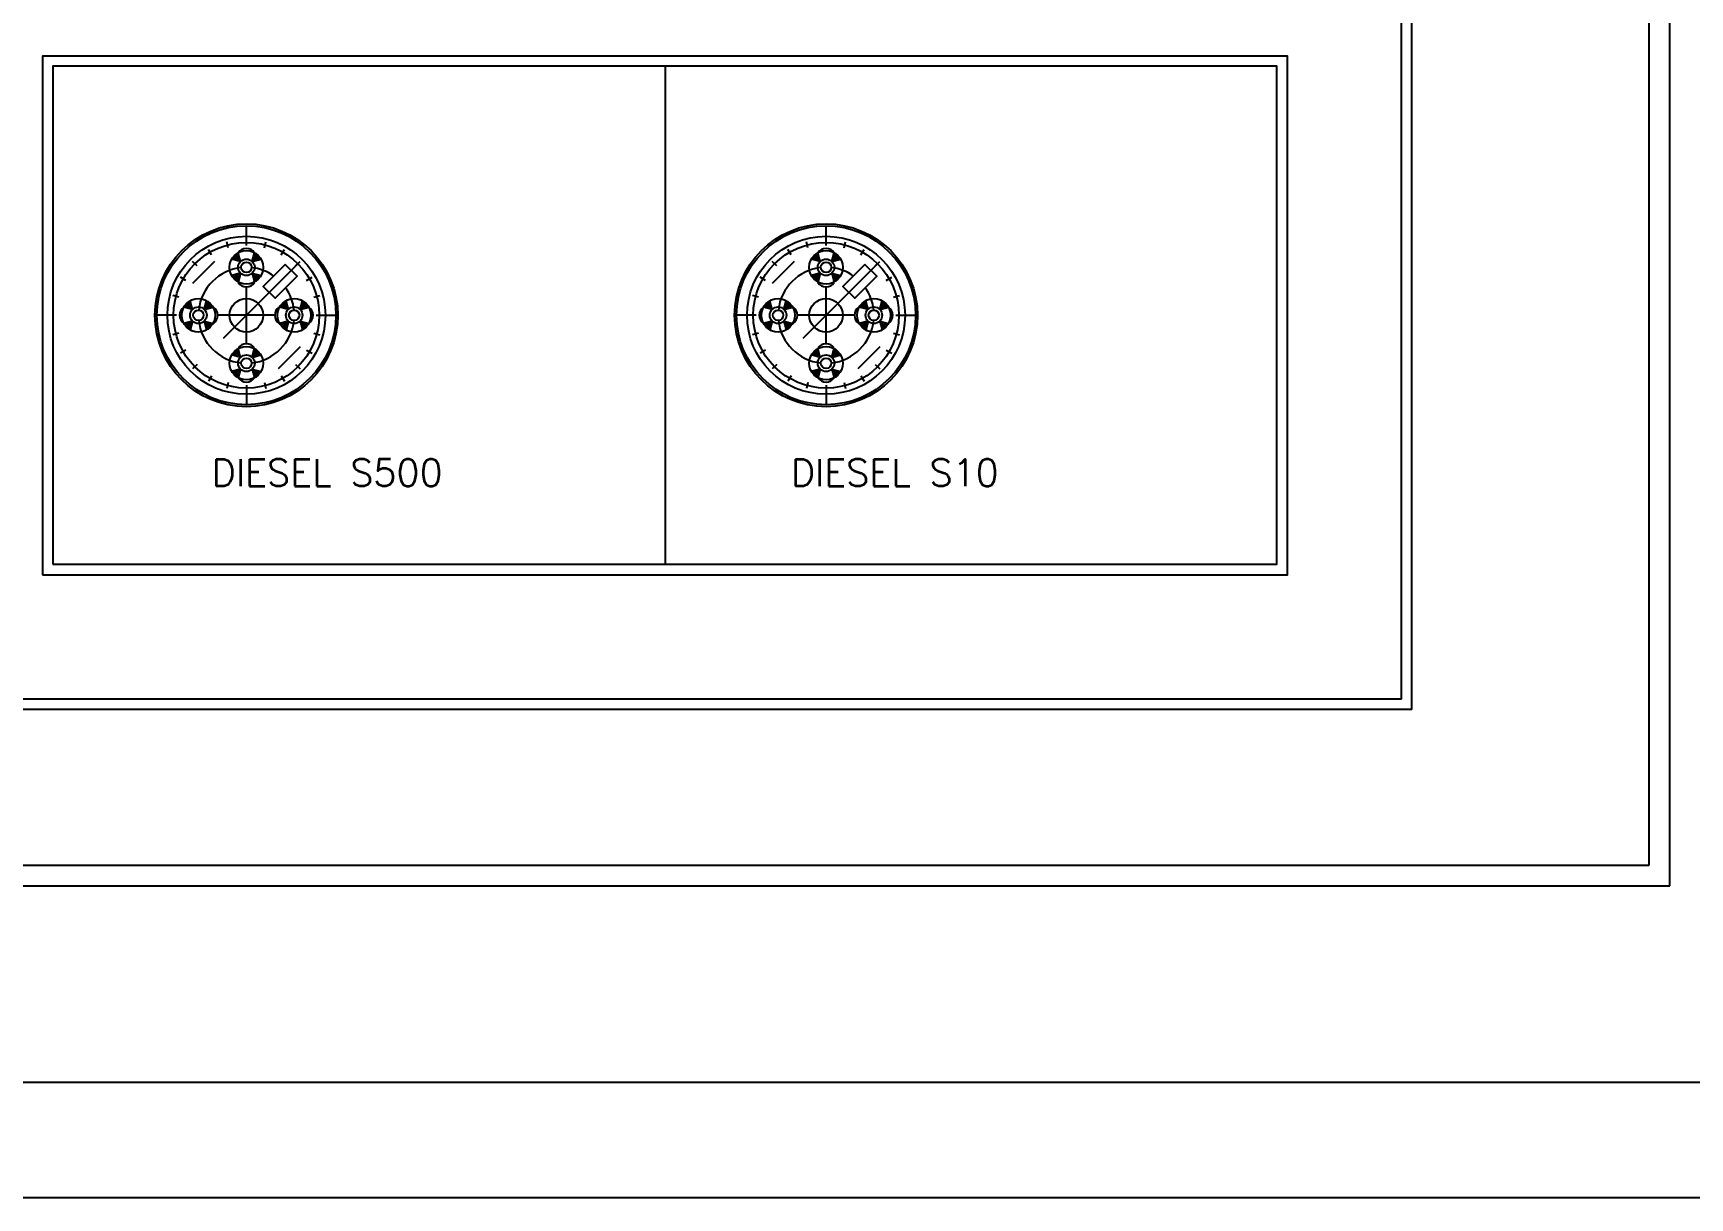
# Model space of a CAD drawing. Header units: millimetres. Extents: x 1111 to 1959, y -391 to -319.
# Drawn here: x 1556.54 to 1567.32, y -390.89 to -383.31 of the extents above; entities that cross this region are included whole.
import ezdxf

# ---------------------------------------------------------------- set-up
doc = ezdxf.new("R2010")
doc.units = ezdxf.units.MM
for name, color, linetype in [('08', 8, 'Continuous'), ('AF', 5, 'Continuous'), ('CERCAD-1', 1, 'Continuous'), ('CERCAD-2', 7, 'Continuous'), ('CONEXAO_ESGOTO', 6, 'Continuous')]:
    doc.layers.add(name, color=color, linetype=linetype)
doc.styles.add('ROMANS', font='romans')

msp = doc.modelspace()

# ---------------------------------------------------------------- linework, layer by layer
at = {"layer": '08'}
for p, q in [((1565.448, -387.646), (1565.448, -378.196)), ((1565.516, -387.713), (1565.516, -378.196)), ((1560.656, -383.528), (1560.656, -386.768)), ((1557.932, -384.694), (1557.932, -384.566)), ((1561.704, -384.694), (1561.704, -384.566)), ((1557.705, -384.755), (1557.685, -384.72)), ((1557.814, -384.71), (1557.804, -384.671)), ((1557.893, -384.798), (1557.878, -384.741)), ((1557.932, -384.694), (1557.932, -384.654)), ((1557.97, -384.798), (1557.985, -384.741)), ((1558.049, -384.71), (1558.059, -384.671)), ((1558.158, -384.755), (1558.179, -384.72)), ((1561.477, -384.755), (1561.456, -384.72)), ((1561.586, -384.71), (1561.576, -384.671)), ((1561.665, -384.798), (1561.65, -384.741)), ((1561.704, -384.694), (1561.704, -384.654)), ((1561.742, -384.798), (1561.757, -384.741)), ((1561.821, -384.71), (1561.831, -384.671)), ((1561.93, -384.755), (1561.951, -384.72)), ((1557.611, -384.827), (1557.582, -384.799)), ((1557.725, -384.799), (1557.582, -384.942)), ((1557.783, -385.297), (1558.267, -384.813)), ((1557.893, -384.798), (1557.836, -384.783)), ((1557.97, -384.798), (1558.027, -384.783)), ((1558.252, -384.827), (1558.281, -384.799)), ((1561.383, -384.827), (1561.354, -384.799)), ((1561.497, -384.799), (1561.354, -384.942)), ((1561.555, -385.297), (1562.039, -384.813)), ((1561.665, -384.798), (1561.608, -384.783)), ((1561.742, -384.798), (1561.799, -384.783)), ((1562.024, -384.827), (1562.053, -384.799)), ((1557.539, -384.921), (1557.504, -384.901)), ((1557.893, -384.874), (1557.836, -384.89)), ((1557.893, -384.874), (1557.878, -384.932)), ((1557.932, -385.333), (1557.932, -384.963)), ((1557.97, -384.874), (1558.027, -384.89)), ((1557.97, -384.874), (1557.985, -384.932)), ((1558.324, -384.921), (1558.359, -384.901)), ((1561.311, -384.921), (1561.276, -384.901)), ((1561.665, -384.874), (1561.608, -384.89)), ((1561.665, -384.874), (1561.65, -384.932)), ((1561.704, -385.333), (1561.704, -384.963)), ((1561.742, -384.874), (1561.799, -384.89)), ((1561.742, -384.874), (1561.757, -384.932)), ((1562.096, -384.921), (1562.131, -384.901)), ((1557.493, -385.031), (1557.454, -385.02)), ((1557.582, -385.11), (1557.566, -385.053)), ((1557.658, -385.11), (1557.673, -385.053)), ((1558.205, -385.11), (1558.19, -385.053)), ((1558.282, -385.11), (1558.297, -385.053)), ((1558.37, -385.031), (1558.409, -385.02)), ((1561.265, -385.031), (1561.226, -385.02)), ((1561.354, -385.11), (1561.338, -385.053)), ((1561.43, -385.11), (1561.445, -385.053)), ((1561.977, -385.11), (1561.962, -385.053)), ((1562.054, -385.11), (1562.069, -385.053)), ((1562.142, -385.031), (1562.181, -385.02)), ((1557.478, -385.148), (1557.35, -385.148)), ((1557.478, -385.148), (1557.437, -385.148)), ((1557.582, -385.11), (1557.524, -385.095)), ((1557.582, -385.186), (1557.524, -385.202)), ((1557.582, -385.186), (1557.566, -385.243)), ((1557.658, -385.11), (1557.715, -385.095)), ((1557.658, -385.186), (1557.715, -385.202)), ((1557.658, -385.186), (1557.673, -385.243)), ((1558.117, -385.148), (1557.746, -385.148)), ((1558.205, -385.11), (1558.148, -385.095)), ((1558.205, -385.186), (1558.148, -385.202)), ((1558.205, -385.186), (1558.19, -385.243)), ((1558.282, -385.11), (1558.339, -385.095)), ((1558.282, -385.186), (1558.339, -385.202)), ((1558.282, -385.186), (1558.297, -385.243)), ((1558.385, -385.148), (1558.426, -385.148)), ((1558.385, -385.148), (1558.513, -385.148)), ((1561.25, -385.148), (1561.122, -385.148)), ((1561.25, -385.148), (1561.209, -385.148)), ((1561.354, -385.11), (1561.296, -385.095)), ((1561.354, -385.186), (1561.296, -385.202)), ((1561.354, -385.186), (1561.338, -385.243)), ((1561.43, -385.11), (1561.487, -385.095)), ((1561.43, -385.186), (1561.487, -385.202)), ((1561.43, -385.186), (1561.445, -385.243)), ((1561.889, -385.148), (1561.518, -385.148)), ((1561.977, -385.11), (1561.92, -385.095)), ((1561.977, -385.186), (1561.92, -385.202)), ((1561.977, -385.186), (1561.962, -385.243)), ((1562.054, -385.11), (1562.111, -385.095)), ((1562.054, -385.186), (1562.111, -385.202)), ((1562.054, -385.186), (1562.069, -385.243)), ((1562.157, -385.148), (1562.198, -385.148)), ((1562.157, -385.148), (1562.285, -385.148)), ((1557.493, -385.265), (1557.454, -385.276)), ((1558.37, -385.265), (1558.409, -385.276)), ((1561.265, -385.265), (1561.226, -385.276)), ((1562.142, -385.265), (1562.181, -385.276)), ((1557.539, -385.375), (1557.504, -385.395)), ((1557.893, -385.422), (1557.878, -385.365)), ((1557.97, -385.422), (1557.985, -385.365)), ((1558.281, -385.354), (1558.138, -385.497)), ((1558.324, -385.375), (1558.359, -385.395)), ((1561.311, -385.375), (1561.276, -385.395)), ((1561.665, -385.422), (1561.65, -385.365)), ((1561.742, -385.422), (1561.757, -385.365)), ((1562.053, -385.354), (1561.91, -385.497)), ((1562.096, -385.375), (1562.131, -385.395)), ((1557.611, -385.469), (1557.582, -385.497)), ((1557.893, -385.422), (1557.836, -385.406)), ((1557.893, -385.498), (1557.836, -385.513)), ((1557.893, -385.498), (1557.878, -385.555)), ((1557.97, -385.422), (1558.027, -385.406)), ((1557.97, -385.498), (1558.027, -385.513)), ((1557.97, -385.498), (1557.985, -385.555)), ((1558.252, -385.469), (1558.281, -385.497)), ((1561.383, -385.469), (1561.354, -385.497)), ((1561.665, -385.422), (1561.608, -385.406)), ((1561.665, -385.498), (1561.608, -385.513)), ((1561.665, -385.498), (1561.65, -385.555)), ((1561.742, -385.422), (1561.799, -385.406)), ((1561.742, -385.498), (1561.799, -385.513)), ((1561.742, -385.498), (1561.757, -385.555)), ((1562.024, -385.469), (1562.053, -385.497)), ((1557.705, -385.541), (1557.685, -385.576)), ((1557.814, -385.586), (1557.804, -385.625)), ((1557.932, -385.602), (1557.932, -385.642)), ((1557.932, -385.602), (1557.932, -385.73)), ((1558.049, -385.586), (1558.059, -385.625)), ((1558.158, -385.541), (1558.179, -385.576)), ((1561.477, -385.541), (1561.456, -385.576)), ((1561.586, -385.586), (1561.576, -385.625)), ((1561.704, -385.602), (1561.704, -385.642)), ((1561.704, -385.602), (1561.704, -385.73)), ((1561.821, -385.586), (1561.831, -385.625)), ((1561.93, -385.541), (1561.951, -385.576)), ((1565.448, -387.646), (1555.863, -387.646)), ((1565.516, -387.713), (1555.796, -387.713))]:
    msp.add_line(p, q, dxfattribs=at)
for points in [[(1556.606, -386.836), (1564.706, -386.836), (1564.706, -383.461), (1556.606, -383.461)], [(1556.673, -386.768), (1564.638, -386.768), (1564.638, -383.528), (1556.673, -383.528)], [(1558.185, -384.818), (1558.042, -384.961), (1558.119, -385.037), (1558.262, -384.894)], [(1561.957, -384.818), (1561.814, -384.961), (1561.891, -385.037), (1562.034, -384.894)]]:
    msp.add_lwpolyline(points, close=True, dxfattribs=at)
for centre, radius in [((1557.932, -385.148), 0.595), ((1557.932, -385.148), 0.582), ((1557.932, -385.148), 0.514), ((1561.704, -385.148), 0.595), ((1561.704, -385.148), 0.582), ((1561.704, -385.148), 0.514), ((1557.932, -385.148), 0.474), ((1557.932, -384.836), 0.109), ((1561.704, -385.148), 0.474), ((1561.704, -384.836), 0.109), ((1557.932, -384.836), 0.054), ((1557.932, -384.836), 0.0338), ((1561.704, -384.836), 0.054), ((1561.704, -384.836), 0.0338), ((1557.62, -385.148), 0.109), ((1557.932, -385.148), 0.109), ((1558.243, -385.148), 0.109), ((1561.392, -385.148), 0.109), ((1561.704, -385.148), 0.109), ((1562.015, -385.148), 0.109), ((1557.62, -385.148), 0.054), ((1557.62, -385.148), 0.0338), ((1558.243, -385.148), 0.054), ((1558.243, -385.148), 0.0338), ((1561.392, -385.148), 0.054), ((1561.392, -385.148), 0.0338), ((1562.015, -385.148), 0.054), ((1562.015, -385.148), 0.0338), ((1557.932, -385.46), 0.109), ((1561.704, -385.46), 0.109), ((1557.932, -385.46), 0.054), ((1557.932, -385.46), 0.0338), ((1561.704, -385.46), 0.054), ((1561.704, -385.46), 0.0338)]:
    msp.add_circle(centre, radius, dxfattribs=at)
for centre, radius, start, end in [((1557.932, -384.779), 0.0658, 35.6231, 144.3769), ((1561.704, -384.779), 0.0658, 35.6231, 144.3769), ((1557.932, -385.148), 0.312, 96.2039, 173.7961), ((1557.932, -385.148), 0.312, 54.9716, 83.7961), ((1561.704, -385.148), 0.312, 96.2039, 173.7961), ((1561.704, -385.148), 0.312, 54.9716, 83.7961), ((1557.932, -384.897), 0.0658, 215.6231, 324.3769), ((1557.932, -385.148), 0.312, 6.2039, 35.0284), ((1561.704, -384.897), 0.0658, 215.6231, 324.3769), ((1561.704, -385.148), 0.312, 6.2039, 35.0284), ((1557.563, -385.148), 0.0658, 125.6231, 234.3769), ((1557.932, -385.148), 0.312, 186.2039, 263.7961), ((1557.68, -385.148), 0.0658, 305.6231, 54.3769), ((1557.932, -385.148), 0.312, 276.2039, 353.7961), ((1558.183, -385.148), 0.0658, 125.6231, 234.3769), ((1558.3, -385.148), 0.0658, 305.6231, 54.3769), ((1561.335, -385.148), 0.0658, 125.6231, 234.3769), ((1561.704, -385.148), 0.312, 186.2039, 263.7961), ((1561.452, -385.148), 0.0658, 305.6231, 54.3769), ((1561.704, -385.148), 0.312, 276.2039, 353.7961), ((1561.955, -385.148), 0.0658, 125.6231, 234.3769), ((1562.072, -385.148), 0.0658, 305.6231, 54.3769), ((1557.932, -385.399), 0.0658, 35.6231, 144.3769), ((1561.704, -385.399), 0.0658, 35.6231, 144.3769), ((1557.932, -385.517), 0.0658, 215.6231, 324.3769), ((1561.704, -385.517), 0.0658, 215.6231, 324.3769)]:
    msp.add_arc(centre, radius, start, end, dxfattribs=at)
for points in [[(1557.836, -384.783), (1557.878, -384.741), (1557.893, -384.798), (1557.878, -384.741)], [(1557.836, -384.783), (1557.854, -384.759), (1557.857, -384.762), (1557.854, -384.759)], [(1557.844, -384.77), (1557.845, -384.771), (1557.854, -384.759), (1557.845, -384.771)], [(1557.854, -384.759), (1557.857, -384.762), (1557.878, -384.741), (1557.857, -384.762)], [(1557.866, -384.749), (1557.866, -384.75), (1557.854, -384.759), (1557.866, -384.75)], [(1557.866, -384.749), (1557.878, -384.741), (1557.866, -384.75), (1557.878, -384.741)], [(1557.985, -384.741), (1558.027, -384.783), (1557.97, -384.798), (1558.027, -384.783)], [(1557.985, -384.741), (1558.009, -384.759), (1558.006, -384.762), (1558.009, -384.759)], [(1557.998, -384.749), (1557.985, -384.741), (1557.997, -384.75), (1557.985, -384.741)], [(1557.998, -384.749), (1557.997, -384.75), (1558.009, -384.759), (1557.997, -384.75)], [(1558.009, -384.759), (1558.006, -384.762), (1558.027, -384.783), (1558.006, -384.762)], [(1558.019, -384.77), (1558.018, -384.771), (1558.009, -384.759), (1558.018, -384.771)], [(1561.608, -384.783), (1561.65, -384.741), (1561.665, -384.798), (1561.65, -384.741)], [(1561.608, -384.783), (1561.626, -384.759), (1561.629, -384.762), (1561.626, -384.759)], [(1561.616, -384.77), (1561.617, -384.771), (1561.626, -384.759), (1561.617, -384.771)], [(1561.626, -384.759), (1561.629, -384.762), (1561.65, -384.741), (1561.629, -384.762)], [(1561.638, -384.749), (1561.638, -384.75), (1561.626, -384.759), (1561.638, -384.75)], [(1561.638, -384.749), (1561.65, -384.741), (1561.638, -384.75), (1561.65, -384.741)], [(1561.757, -384.741), (1561.799, -384.783), (1561.742, -384.798), (1561.799, -384.783)], [(1561.757, -384.741), (1561.781, -384.759), (1561.778, -384.762), (1561.781, -384.759)], [(1561.769, -384.749), (1561.757, -384.741), (1561.769, -384.75), (1561.757, -384.741)], [(1561.769, -384.749), (1561.769, -384.75), (1561.781, -384.759), (1561.769, -384.75)], [(1561.781, -384.759), (1561.778, -384.762), (1561.799, -384.783), (1561.778, -384.762)], [(1561.791, -384.77), (1561.79, -384.771), (1561.781, -384.759), (1561.79, -384.771)], [(1557.844, -384.77), (1557.836, -384.783), (1557.845, -384.771), (1557.836, -384.783)], [(1558.019, -384.77), (1558.027, -384.783), (1558.018, -384.771), (1558.027, -384.783)], [(1561.616, -384.77), (1561.608, -384.783), (1561.617, -384.771), (1561.608, -384.783)], [(1561.791, -384.77), (1561.799, -384.783), (1561.79, -384.771), (1561.799, -384.783)], [(1557.878, -384.932), (1557.836, -384.89), (1557.893, -384.874), (1557.836, -384.89)], [(1557.854, -384.913), (1557.857, -384.911), (1557.836, -384.89), (1557.857, -384.911)], [(1557.844, -384.902), (1557.836, -384.89), (1557.845, -384.901), (1557.836, -384.89)], [(1557.844, -384.902), (1557.845, -384.901), (1557.854, -384.913), (1557.845, -384.901)], [(1557.878, -384.932), (1557.854, -384.913), (1557.857, -384.911), (1557.854, -384.913)], [(1557.866, -384.923), (1557.866, -384.922), (1557.854, -384.913), (1557.866, -384.922)], [(1557.866, -384.923), (1557.878, -384.932), (1557.866, -384.922), (1557.878, -384.932)], [(1558.027, -384.89), (1557.985, -384.932), (1557.97, -384.874), (1557.985, -384.932)], [(1558.009, -384.913), (1558.006, -384.911), (1557.985, -384.932), (1558.006, -384.911)], [(1557.998, -384.923), (1557.985, -384.932), (1557.997, -384.922), (1557.985, -384.932)], [(1557.998, -384.923), (1557.997, -384.922), (1558.009, -384.913), (1557.997, -384.922)], [(1558.027, -384.89), (1558.009, -384.913), (1558.006, -384.911), (1558.009, -384.913)], [(1558.019, -384.902), (1558.018, -384.901), (1558.009, -384.913), (1558.018, -384.901)], [(1558.019, -384.902), (1558.027, -384.89), (1558.018, -384.901), (1558.027, -384.89)], [(1561.65, -384.932), (1561.608, -384.89), (1561.665, -384.874), (1561.608, -384.89)], [(1561.626, -384.913), (1561.629, -384.911), (1561.608, -384.89), (1561.629, -384.911)], [(1561.616, -384.902), (1561.608, -384.89), (1561.617, -384.901), (1561.608, -384.89)], [(1561.616, -384.902), (1561.617, -384.901), (1561.626, -384.913), (1561.617, -384.901)], [(1561.65, -384.932), (1561.626, -384.913), (1561.629, -384.911), (1561.626, -384.913)], [(1561.638, -384.923), (1561.638, -384.922), (1561.626, -384.913), (1561.638, -384.922)], [(1561.638, -384.923), (1561.65, -384.932), (1561.638, -384.922), (1561.65, -384.932)], [(1561.799, -384.89), (1561.757, -384.932), (1561.742, -384.874), (1561.757, -384.932)], [(1561.781, -384.913), (1561.778, -384.911), (1561.757, -384.932), (1561.778, -384.911)], [(1561.769, -384.923), (1561.757, -384.932), (1561.769, -384.922), (1561.757, -384.932)], [(1561.769, -384.923), (1561.769, -384.922), (1561.781, -384.913), (1561.769, -384.922)], [(1561.799, -384.89), (1561.781, -384.913), (1561.778, -384.911), (1561.781, -384.913)], [(1561.791, -384.902), (1561.79, -384.901), (1561.781, -384.913), (1561.79, -384.901)], [(1561.791, -384.902), (1561.799, -384.89), (1561.79, -384.901), (1561.799, -384.89)], [(1557.524, -385.095), (1557.566, -385.053), (1557.582, -385.11), (1557.566, -385.053)], [(1557.524, -385.095), (1557.542, -385.071), (1557.545, -385.074), (1557.542, -385.071)], [(1557.533, -385.082), (1557.524, -385.095), (1557.534, -385.083), (1557.524, -385.095)], [(1557.533, -385.082), (1557.534, -385.083), (1557.542, -385.071), (1557.534, -385.083)], [(1557.542, -385.071), (1557.545, -385.074), (1557.566, -385.053), (1557.545, -385.074)], [(1557.554, -385.061), (1557.555, -385.062), (1557.542, -385.071), (1557.555, -385.062)], [(1557.554, -385.061), (1557.566, -385.053), (1557.555, -385.062), (1557.566, -385.053)], [(1557.673, -385.053), (1557.715, -385.095), (1557.658, -385.11), (1557.715, -385.095)], [(1557.673, -385.053), (1557.697, -385.071), (1557.694, -385.074), (1557.697, -385.071)], [(1557.686, -385.061), (1557.673, -385.053), (1557.685, -385.062), (1557.673, -385.053)], [(1557.686, -385.061), (1557.685, -385.062), (1557.697, -385.071), (1557.685, -385.062)], [(1557.697, -385.071), (1557.694, -385.074), (1557.715, -385.095), (1557.694, -385.074)], [(1557.707, -385.082), (1557.706, -385.083), (1557.697, -385.071), (1557.706, -385.083)], [(1557.707, -385.082), (1557.715, -385.095), (1557.706, -385.083), (1557.715, -385.095)], [(1558.148, -385.095), (1558.19, -385.053), (1558.205, -385.11), (1558.19, -385.053)], [(1558.148, -385.095), (1558.166, -385.071), (1558.169, -385.074), (1558.166, -385.071)], [(1558.156, -385.082), (1558.148, -385.095), (1558.157, -385.083), (1558.148, -385.095)], [(1558.156, -385.082), (1558.157, -385.083), (1558.166, -385.071), (1558.157, -385.083)], [(1558.166, -385.071), (1558.169, -385.074), (1558.19, -385.053), (1558.169, -385.074)], [(1558.177, -385.061), (1558.178, -385.062), (1558.166, -385.071), (1558.178, -385.062)], [(1558.177, -385.061), (1558.19, -385.053), (1558.178, -385.062), (1558.19, -385.053)], [(1558.297, -385.053), (1558.339, -385.095), (1558.282, -385.11), (1558.339, -385.095)], [(1558.297, -385.053), (1558.321, -385.071), (1558.318, -385.074), (1558.321, -385.071)], [(1558.309, -385.061), (1558.297, -385.053), (1558.309, -385.062), (1558.297, -385.053)], [(1558.309, -385.061), (1558.309, -385.062), (1558.321, -385.071), (1558.309, -385.062)], [(1558.321, -385.071), (1558.318, -385.074), (1558.339, -385.095), (1558.318, -385.074)], [(1558.331, -385.082), (1558.33, -385.083), (1558.321, -385.071), (1558.33, -385.083)], [(1558.331, -385.082), (1558.339, -385.095), (1558.33, -385.083), (1558.339, -385.095)], [(1561.296, -385.095), (1561.338, -385.053), (1561.354, -385.11), (1561.338, -385.053)], [(1561.296, -385.095), (1561.314, -385.071), (1561.317, -385.074), (1561.314, -385.071)], [(1561.304, -385.082), (1561.296, -385.095), (1561.305, -385.083), (1561.296, -385.095)], [(1561.304, -385.082), (1561.305, -385.083), (1561.314, -385.071), (1561.305, -385.083)], [(1561.314, -385.071), (1561.317, -385.074), (1561.338, -385.053), (1561.317, -385.074)], [(1561.326, -385.061), (1561.326, -385.062), (1561.314, -385.071), (1561.326, -385.062)], [(1561.326, -385.061), (1561.338, -385.053), (1561.326, -385.062), (1561.338, -385.053)], [(1561.445, -385.053), (1561.487, -385.095), (1561.43, -385.11), (1561.487, -385.095)], [(1561.445, -385.053), (1561.469, -385.071), (1561.466, -385.074), (1561.469, -385.071)], [(1561.458, -385.061), (1561.445, -385.053), (1561.457, -385.062), (1561.445, -385.053)], [(1561.458, -385.061), (1561.457, -385.062), (1561.469, -385.071), (1561.457, -385.062)], [(1561.469, -385.071), (1561.466, -385.074), (1561.487, -385.095), (1561.466, -385.074)], [(1561.479, -385.082), (1561.478, -385.083), (1561.469, -385.071), (1561.478, -385.083)], [(1561.479, -385.082), (1561.487, -385.095), (1561.478, -385.083), (1561.487, -385.095)], [(1561.92, -385.095), (1561.962, -385.053), (1561.977, -385.11), (1561.962, -385.053)], [(1561.92, -385.095), (1561.938, -385.071), (1561.941, -385.074), (1561.938, -385.071)], [(1561.928, -385.082), (1561.92, -385.095), (1561.929, -385.083), (1561.92, -385.095)], [(1561.928, -385.082), (1561.929, -385.083), (1561.938, -385.071), (1561.929, -385.083)], [(1561.938, -385.071), (1561.941, -385.074), (1561.962, -385.053), (1561.941, -385.074)], [(1561.949, -385.061), (1561.95, -385.062), (1561.938, -385.071), (1561.95, -385.062)], [(1561.949, -385.061), (1561.962, -385.053), (1561.95, -385.062), (1561.962, -385.053)], [(1562.069, -385.053), (1562.111, -385.095), (1562.054, -385.11), (1562.111, -385.095)], [(1562.069, -385.053), (1562.093, -385.071), (1562.09, -385.074), (1562.093, -385.071)], [(1562.081, -385.061), (1562.069, -385.053), (1562.081, -385.062), (1562.069, -385.053)], [(1562.081, -385.061), (1562.081, -385.062), (1562.093, -385.071), (1562.081, -385.062)], [(1562.093, -385.071), (1562.09, -385.074), (1562.111, -385.095), (1562.09, -385.074)], [(1562.103, -385.082), (1562.102, -385.083), (1562.093, -385.071), (1562.102, -385.083)], [(1562.103, -385.082), (1562.111, -385.095), (1562.102, -385.083), (1562.111, -385.095)], [(1557.566, -385.243), (1557.524, -385.202), (1557.582, -385.186), (1557.524, -385.202)], [(1557.715, -385.202), (1557.673, -385.243), (1557.658, -385.186), (1557.673, -385.243)], [(1558.19, -385.243), (1558.148, -385.202), (1558.205, -385.186), (1558.148, -385.202)], [(1558.339, -385.202), (1558.297, -385.243), (1558.282, -385.186), (1558.297, -385.243)], [(1561.338, -385.243), (1561.296, -385.202), (1561.354, -385.186), (1561.296, -385.202)], [(1561.487, -385.202), (1561.445, -385.243), (1561.43, -385.186), (1561.445, -385.243)], [(1561.962, -385.243), (1561.92, -385.202), (1561.977, -385.186), (1561.92, -385.202)], [(1562.111, -385.202), (1562.069, -385.243), (1562.054, -385.186), (1562.069, -385.243)], [(1557.542, -385.225), (1557.545, -385.222), (1557.524, -385.202), (1557.545, -385.222)], [(1557.533, -385.214), (1557.524, -385.202), (1557.534, -385.213), (1557.524, -385.202)], [(1557.533, -385.214), (1557.534, -385.213), (1557.542, -385.225), (1557.534, -385.213)], [(1557.566, -385.243), (1557.542, -385.225), (1557.545, -385.222), (1557.542, -385.225)], [(1557.554, -385.235), (1557.555, -385.234), (1557.542, -385.225), (1557.555, -385.234)], [(1557.554, -385.235), (1557.566, -385.243), (1557.555, -385.234), (1557.566, -385.243)], [(1557.697, -385.225), (1557.694, -385.222), (1557.673, -385.243), (1557.694, -385.222)], [(1557.686, -385.235), (1557.673, -385.243), (1557.685, -385.234), (1557.673, -385.243)], [(1557.686, -385.235), (1557.685, -385.234), (1557.697, -385.225), (1557.685, -385.234)], [(1557.715, -385.202), (1557.697, -385.225), (1557.694, -385.222), (1557.697, -385.225)], [(1557.707, -385.214), (1557.706, -385.213), (1557.697, -385.225), (1557.706, -385.213)], [(1557.707, -385.214), (1557.715, -385.202), (1557.706, -385.213), (1557.715, -385.202)], [(1558.166, -385.225), (1558.169, -385.222), (1558.148, -385.202), (1558.169, -385.222)], [(1558.156, -385.214), (1558.148, -385.202), (1558.157, -385.213), (1558.148, -385.202)], [(1558.156, -385.214), (1558.157, -385.213), (1558.166, -385.225), (1558.157, -385.213)], [(1558.19, -385.243), (1558.166, -385.225), (1558.169, -385.222), (1558.166, -385.225)], [(1558.177, -385.235), (1558.178, -385.234), (1558.166, -385.225), (1558.178, -385.234)], [(1558.177, -385.235), (1558.19, -385.243), (1558.178, -385.234), (1558.19, -385.243)], [(1558.321, -385.225), (1558.318, -385.222), (1558.297, -385.243), (1558.318, -385.222)], [(1558.309, -385.235), (1558.297, -385.243), (1558.309, -385.234), (1558.297, -385.243)], [(1558.309, -385.235), (1558.309, -385.234), (1558.321, -385.225), (1558.309, -385.234)], [(1558.339, -385.202), (1558.321, -385.225), (1558.318, -385.222), (1558.321, -385.225)], [(1558.331, -385.214), (1558.33, -385.213), (1558.321, -385.225), (1558.33, -385.213)], [(1558.331, -385.214), (1558.339, -385.202), (1558.33, -385.213), (1558.339, -385.202)], [(1561.314, -385.225), (1561.317, -385.222), (1561.296, -385.202), (1561.317, -385.222)], [(1561.304, -385.214), (1561.296, -385.202), (1561.305, -385.213), (1561.296, -385.202)], [(1561.304, -385.214), (1561.305, -385.213), (1561.314, -385.225), (1561.305, -385.213)], [(1561.338, -385.243), (1561.314, -385.225), (1561.317, -385.222), (1561.314, -385.225)], [(1561.326, -385.235), (1561.326, -385.234), (1561.314, -385.225), (1561.326, -385.234)], [(1561.326, -385.235), (1561.338, -385.243), (1561.326, -385.234), (1561.338, -385.243)], [(1561.469, -385.225), (1561.466, -385.222), (1561.445, -385.243), (1561.466, -385.222)], [(1561.458, -385.235), (1561.445, -385.243), (1561.457, -385.234), (1561.445, -385.243)], [(1561.458, -385.235), (1561.457, -385.234), (1561.469, -385.225), (1561.457, -385.234)], [(1561.487, -385.202), (1561.469, -385.225), (1561.466, -385.222), (1561.469, -385.225)], [(1561.479, -385.214), (1561.478, -385.213), (1561.469, -385.225), (1561.478, -385.213)], [(1561.479, -385.214), (1561.487, -385.202), (1561.478, -385.213), (1561.487, -385.202)], [(1561.938, -385.225), (1561.941, -385.222), (1561.92, -385.202), (1561.941, -385.222)], [(1561.928, -385.214), (1561.92, -385.202), (1561.929, -385.213), (1561.92, -385.202)], [(1561.928, -385.214), (1561.929, -385.213), (1561.938, -385.225), (1561.929, -385.213)], [(1561.962, -385.243), (1561.938, -385.225), (1561.941, -385.222), (1561.938, -385.225)], [(1561.949, -385.235), (1561.95, -385.234), (1561.938, -385.225), (1561.95, -385.234)], [(1561.949, -385.235), (1561.962, -385.243), (1561.95, -385.234), (1561.962, -385.243)], [(1562.093, -385.225), (1562.09, -385.222), (1562.069, -385.243), (1562.09, -385.222)], [(1562.081, -385.235), (1562.069, -385.243), (1562.081, -385.234), (1562.069, -385.243)], [(1562.081, -385.235), (1562.081, -385.234), (1562.093, -385.225), (1562.081, -385.234)], [(1562.111, -385.202), (1562.093, -385.225), (1562.09, -385.222), (1562.093, -385.225)], [(1562.103, -385.214), (1562.102, -385.213), (1562.093, -385.225), (1562.102, -385.213)], [(1562.103, -385.214), (1562.111, -385.202), (1562.102, -385.213), (1562.111, -385.202)], [(1557.836, -385.406), (1557.878, -385.365), (1557.893, -385.422), (1557.878, -385.365)], [(1557.836, -385.406), (1557.854, -385.383), (1557.857, -385.385), (1557.854, -385.383)], [(1557.844, -385.394), (1557.836, -385.406), (1557.845, -385.395), (1557.836, -385.406)], [(1557.844, -385.394), (1557.845, -385.395), (1557.854, -385.383), (1557.845, -385.395)], [(1557.854, -385.383), (1557.857, -385.385), (1557.878, -385.365), (1557.857, -385.385)], [(1557.866, -385.373), (1557.866, -385.374), (1557.854, -385.383), (1557.866, -385.374)], [(1557.866, -385.373), (1557.878, -385.365), (1557.866, -385.374), (1557.878, -385.365)], [(1557.985, -385.365), (1558.027, -385.406), (1557.97, -385.422), (1558.027, -385.406)], [(1557.985, -385.365), (1558.009, -385.383), (1558.006, -385.385), (1558.009, -385.383)], [(1557.998, -385.373), (1557.985, -385.365), (1557.997, -385.374), (1557.985, -385.365)], [(1557.998, -385.373), (1557.997, -385.374), (1558.009, -385.383), (1557.997, -385.374)], [(1558.009, -385.383), (1558.006, -385.385), (1558.027, -385.406), (1558.006, -385.385)], [(1558.019, -385.394), (1558.018, -385.395), (1558.009, -385.383), (1558.018, -385.395)], [(1558.019, -385.394), (1558.027, -385.406), (1558.018, -385.395), (1558.027, -385.406)], [(1561.608, -385.406), (1561.65, -385.365), (1561.665, -385.422), (1561.65, -385.365)], [(1561.608, -385.406), (1561.626, -385.383), (1561.629, -385.385), (1561.626, -385.383)], [(1561.616, -385.394), (1561.608, -385.406), (1561.617, -385.395), (1561.608, -385.406)], [(1561.616, -385.394), (1561.617, -385.395), (1561.626, -385.383), (1561.617, -385.395)], [(1561.626, -385.383), (1561.629, -385.385), (1561.65, -385.365), (1561.629, -385.385)], [(1561.638, -385.373), (1561.638, -385.374), (1561.626, -385.383), (1561.638, -385.374)], [(1561.638, -385.373), (1561.65, -385.365), (1561.638, -385.374), (1561.65, -385.365)], [(1561.757, -385.365), (1561.799, -385.406), (1561.742, -385.422), (1561.799, -385.406)], [(1561.757, -385.365), (1561.781, -385.383), (1561.778, -385.385), (1561.781, -385.383)], [(1561.769, -385.373), (1561.757, -385.365), (1561.769, -385.374), (1561.757, -385.365)], [(1561.769, -385.373), (1561.769, -385.374), (1561.781, -385.383), (1561.769, -385.374)], [(1561.781, -385.383), (1561.778, -385.385), (1561.799, -385.406), (1561.778, -385.385)], [(1561.791, -385.394), (1561.79, -385.395), (1561.781, -385.383), (1561.79, -385.395)], [(1561.791, -385.394), (1561.799, -385.406), (1561.79, -385.395), (1561.799, -385.406)], [(1557.878, -385.555), (1557.836, -385.513), (1557.893, -385.498), (1557.836, -385.513)], [(1557.854, -385.537), (1557.857, -385.534), (1557.836, -385.513), (1557.857, -385.534)], [(1557.844, -385.526), (1557.836, -385.513), (1557.845, -385.525), (1557.836, -385.513)], [(1558.027, -385.513), (1557.985, -385.555), (1557.97, -385.498), (1557.985, -385.555)], [(1558.027, -385.513), (1558.009, -385.537), (1558.006, -385.534), (1558.009, -385.537)], [(1558.019, -385.526), (1558.027, -385.513), (1558.018, -385.525), (1558.027, -385.513)], [(1561.65, -385.555), (1561.608, -385.513), (1561.665, -385.498), (1561.608, -385.513)], [(1561.626, -385.537), (1561.629, -385.534), (1561.608, -385.513), (1561.629, -385.534)], [(1561.616, -385.526), (1561.608, -385.513), (1561.617, -385.525), (1561.608, -385.513)], [(1561.799, -385.513), (1561.757, -385.555), (1561.742, -385.498), (1561.757, -385.555)], [(1561.799, -385.513), (1561.781, -385.537), (1561.778, -385.534), (1561.781, -385.537)], [(1561.791, -385.526), (1561.799, -385.513), (1561.79, -385.525), (1561.799, -385.513)], [(1557.844, -385.526), (1557.845, -385.525), (1557.854, -385.537), (1557.845, -385.525)], [(1557.878, -385.555), (1557.854, -385.537), (1557.857, -385.534), (1557.854, -385.537)], [(1557.866, -385.547), (1557.866, -385.546), (1557.854, -385.537), (1557.866, -385.546)], [(1557.866, -385.547), (1557.878, -385.555), (1557.866, -385.546), (1557.878, -385.555)], [(1558.009, -385.537), (1558.006, -385.534), (1557.985, -385.555), (1558.006, -385.534)], [(1557.998, -385.547), (1557.985, -385.555), (1557.997, -385.546), (1557.985, -385.555)], [(1557.998, -385.547), (1557.997, -385.546), (1558.009, -385.537), (1557.997, -385.546)], [(1558.019, -385.526), (1558.018, -385.525), (1558.009, -385.537), (1558.018, -385.525)], [(1561.616, -385.526), (1561.617, -385.525), (1561.626, -385.537), (1561.617, -385.525)], [(1561.65, -385.555), (1561.626, -385.537), (1561.629, -385.534), (1561.626, -385.537)], [(1561.638, -385.547), (1561.638, -385.546), (1561.626, -385.537), (1561.638, -385.546)], [(1561.638, -385.547), (1561.65, -385.555), (1561.638, -385.546), (1561.65, -385.555)], [(1561.781, -385.537), (1561.778, -385.534), (1561.757, -385.555), (1561.778, -385.534)], [(1561.769, -385.547), (1561.757, -385.555), (1561.769, -385.546), (1561.757, -385.555)], [(1561.769, -385.547), (1561.769, -385.546), (1561.781, -385.537), (1561.769, -385.546)], [(1561.791, -385.526), (1561.79, -385.525), (1561.781, -385.537), (1561.79, -385.525)]]:
    msp.add_solid(points, dxfattribs=at)
at = {"layer": 'AF'}
for p, q in [((1567.195, -388.861), (1567.195, -378.061)), ((1567.06, -388.726), (1567.06, -378.196)), ((1551.13, -388.726), (1567.06, -388.726)), ((1550.995, -388.861), (1567.195, -388.861))]:
    msp.add_line(p, q, dxfattribs=at)
at = {"layer": 'CERCAD-1'}
msp.add_lwpolyline([(1582.24, -390.141), (1519.24, -390.141), (1519.24, -347.241), (1582.24, -347.241)], close=True, dxfattribs=at)
at = {"layer": 'CERCAD-2'}
msp.add_line((1582.99, -390.891), (1516.99, -390.891), dxfattribs=at)
at = {"layer": 'CONEXAO_ESGOTO'}
for points in [[(1566.899, -384.722, 0, 0, 0), (1566.899, -385.127, 0.219, 0, 0), (1566.899, -385.613, 0, 0, 0)], [(1557.889, -389.12, 0, 0, 0), (1557.484, -389.12, 0.219, 0, 0), (1556.998, -389.12, 0, 0, 0)], [(1566.642, -389.12, 0, 0, 0), (1566.237, -389.12, 0.219, 0, 0), (1565.751, -389.12, 0, 0, 0)]]:
    msp.add_lwpolyline(points, format="xyseb", dxfattribs=at)

# ---------------------------------------------------------------- texts
at = {"layer": '08', "char_height": 0.1755, "attachment_point": 1, "style": 'ROMANS'}
for s, insert in [('DIESEL S500', (1557.705, -386.084)), ('DIESEL S10', (1561.474, -386.084))]:
    msp.add_mtext(s, dxfattribs=dict(at, insert=insert))

doc.saveas('drawing.dxf')
